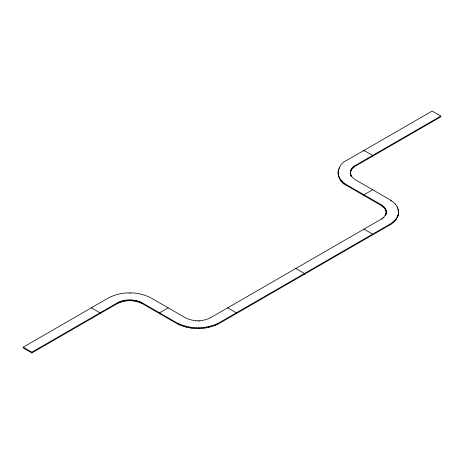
<?xml version="1.0" encoding="UTF-8"?>
<svg xmlns="http://www.w3.org/2000/svg" width="464" height="464" viewBox="0 0 464 464"><rect width="100%" height="100%" fill="white"/><g stroke="black" fill="none" stroke-linecap="round" stroke-linejoin="round"><path stroke-width="0.35" stroke-dasharray="2.32 1.74" d="M199.984 321.384L195.483 321.355M128.812 293.637L131.347 293.648"/><path stroke-width="0.7" d="M338.105 172.051C337.844 177.724 342.27 182.277 346.881 184.898L380.956 204.572C383.687 206.126 386.396 208.783 386.263 212.158L384.952 208.777L381.773 205.825L346.881 185.646C335.547 181.192 335.513 164.784 346.857 160.318L432.146 111.076L440.8 116.075L440.8 116.824L355.697 165.955C353.087 167.446 350.564 169.853 350.355 173.026C350.146 169.563 352.878 166.785 355.697 165.207L440.8 116.075M338.105 172.799L338.291 170.595M386.164 213.144L386.274 212.274L385.932 214.751L386.164 213.144L386.164 213.892M398.338 214.704L398.524 212.5C398.617 218.022 394.267 222.407 389.772 224.982L219.199 323.466C206.19 330.281 189.625 330.281 176.622 323.449L142.541 303.775C134.746 299.628 124.758 299.634 116.963 303.787L31.854 352.924L23.2 347.925L23.2 347.176L108.489 297.934C121.493 291.119 138.063 291.119 151.061 297.952L185.142 317.625C192.943 321.772 202.93 321.767 210.726 317.614L380.938 219.339L383.786 217.233L385.932 214.003M23.2 347.176L31.854 352.176L116.963 303.038C124.758 298.886 134.746 298.88 142.541 303.027L176.622 322.7C189.625 329.533 206.19 329.533 219.199 322.712L389.772 224.234C393.675 221.954 397.358 218.538 398.338 213.956M168.171 307.829L159.517 312.823L159.517 313.577M372.644 189.776L363.985 194.776L363.985 195.524M363.985 229.129L372.644 234.123L372.644 234.871M295.829 268.476L304.483 273.476L304.483 274.224M227.673 307.829L236.327 312.823L236.327 313.577M91.356 307.829L100.015 312.823L100.015 313.577M398.524 213.249C399.11 207.304 394.615 202.362 389.748 199.653L354.856 179.475L351.677 176.517L350.366 173.142L350.366 173.89L350.355 172.272M397.81 208.893L398.257 210.331L398.257 209.583M350.511 174.76L350.778 175.612L350.778 174.864M398.338 210.818L398.495 211.787L398.495 211.039M386.263 211.404L386.274 213.028M397.944 215.4L397.944 216.149M397.341 216.816L397.341 217.57M397.155 206.729L397.155 207.483M396.529 218.202L396.529 218.956M395.525 219.547L395.525 220.296M395.241 204.027L395.241 204.781M394.33 220.835L394.33 221.583M392.95 222.059L392.95 222.807M391.401 223.213L391.401 223.961M391.007 200.425L391.007 201.173M386.118 210.54L386.118 211.294M385.851 209.687L385.851 210.436M385.572 214.844L385.572 215.592M385.462 208.846L385.462 209.595M384.952 208.029L384.952 208.777M384.325 207.24L384.325 207.988M383.786 217.233L383.786 217.981M383.589 206.48L383.589 207.234M382.742 205.767L382.742 206.515M382.04 218.648L382.04 219.397M381.773 205.076L381.773 205.825M372.644 156.171L372.644 155.423L363.985 150.423L363.985 151.177M354.589 165.903L354.589 166.651M353.667 166.588L353.667 167.342M352.849 167.318L352.849 168.067M352.135 168.084L352.135 168.832M351.538 168.879L351.538 169.633M351.167 175.705L351.167 176.453M351.057 169.702L351.057 170.456M350.697 170.549L350.697 171.297M350.465 171.407L350.465 172.156M345.622 184.127L345.622 184.875M344.05 183.002L344.05 183.756M342.629 181.795L342.629 182.543M341.388 180.519L341.388 181.273M340.332 179.191L340.332 179.945M339.474 177.816L339.474 178.565M339.294 167.73L339.294 168.478M338.819 176.407L338.819 177.155M338.685 169.151L338.685 169.899M338.372 174.969L338.372 175.717M338.134 173.513L338.134 174.261M217.43 323.652L217.43 324.406M215.429 324.551L215.429 325.299M213.307 325.345L213.307 326.093M211.074 326.035L211.074 326.784M208.754 326.615L208.754 327.364M206.352 327.079L206.352 327.833M203.893 327.433L203.893 328.181M201.393 327.659L201.393 328.408M198.87 327.764L198.87 328.518M196.342 327.752L196.342 328.5M193.819 327.613L193.819 328.361M191.33 327.352L191.33 328.106M188.883 326.975L188.883 327.729M186.499 326.482L186.499 327.23M184.202 325.873L184.202 326.621M181.992 325.154L181.992 325.908M179.899 324.336L179.899 325.084M177.961 323.425L177.961 324.174M141.671 302.557L141.671 303.305M140.476 301.994L140.476 302.748M139.235 301.507L139.235 302.255M137.924 301.084L137.924 301.832M136.555 300.718L136.555 301.467M135.14 300.423L135.14 301.177M133.684 300.202L133.684 300.95M132.205 300.046L132.205 300.794M130.703 299.964L130.703 300.713M129.201 299.953L129.201 300.707M127.699 300.017L127.699 300.771M126.214 300.156L126.214 300.904M124.752 300.365L124.752 301.113M123.325 300.637L123.325 301.391M121.945 300.985L121.945 301.733M120.617 301.397L120.617 302.145M119.352 301.867L119.352 302.621M118.163 302.4L118.163 303.149M31.854 352.176L31.854 352.924"/></g></svg>
